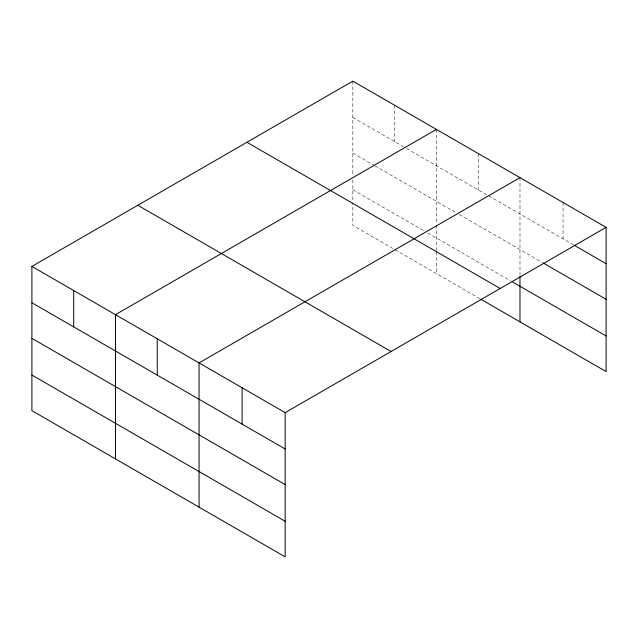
<?xml version="1.0" encoding="UTF-8"?>
<svg xmlns="http://www.w3.org/2000/svg" width="638" height="638" viewBox="0 0 638 638"><rect width="100%" height="100%" fill="white"/><g stroke="black" fill="none" stroke-linecap="round" stroke-linejoin="round"><path stroke-width="0.48" stroke-dasharray="3.19 2.39" d="M352.83 117.464L403.144 146.517M406.558 148.487L573.379 244.801M352.83 153.072L374.147 165.378M375 165.872L456.026 212.653M459.432 214.615L542.38 262.505M352.83 189.757L424.469 231.115M427.883 233.085L510.607 280.848M479.904 298.728L352.83 225.358L352.83 202.613M563.043 202.493L563.043 238.835M519.986 177.635L519.986 275.353M478.197 153.511L478.197 189.845M436.408 129.386L436.408 224.129M436.408 225.118L436.408 250.87M436.408 251.858L436.408 273.614M394.619 105.254L394.619 141.596M352.83 81.13L352.83 175.873M352.83 179.836L352.83 201.624"/><path stroke-width="0.96" d="M606.1 227.351L352.83 81.13L31.9 266.413L31.9 410.649L285.17 556.87L285.17 412.642L606.1 227.351L606.1 371.587L480.757 299.214M436.408 129.386L115.478 314.67L115.478 458.897M519.986 177.635L199.056 362.926L199.056 507.154M574.24 245.295L606.1 263.693M543.241 263L606.1 299.294M512.314 281.829L606.1 335.979M246.922 142.274L500.192 288.496M137.808 205.269L391.078 351.498M31.9 266.413L285.17 412.642M31.9 302.755L285.17 448.977M31.9 338.355L285.17 484.585M31.9 375.04L285.17 521.262M519.986 276.35L519.986 321.871M242.113 387.784L242.113 424.118M157.267 338.794L157.267 375.136M73.689 290.545L73.689 326.879"/></g></svg>
